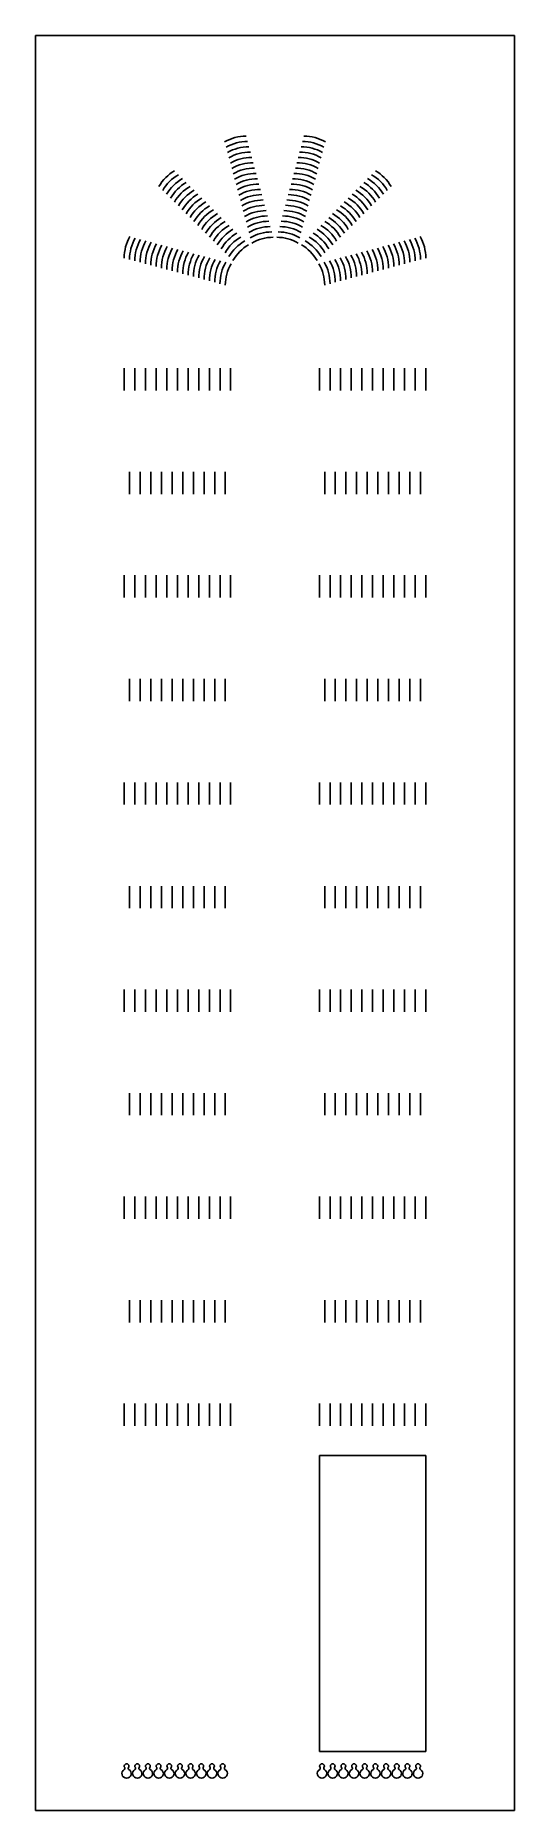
# Model space of a CAD drawing. Header units: millimetres. Extents: x -81 to 81, y 0 to 600.
import ezdxf

# ---------------------------------------------------------------- set-up
doc = ezdxf.new("R2010")
doc.units = ezdxf.units.MM
for name, color, linetype in [('Part__Mirroring', 7, 'CONTINUOUS'), ('Part__Mirroring001', 7, 'CONTINUOUS'), ('Part__Mirroring002', 7, 'CONTINUOUS'), ('Sketch002', 7, 'CONTINUOUS'), ('Sketch003', 7, 'CONTINUOUS'), ('Sketch004', 7, 'CONTINUOUS'), ('Sketch005', 7, 'CONTINUOUS'), ('Sketch006', 7, 'CONTINUOUS'), ('Sketch007', 7, 'CONTINUOUS')]:
    doc.layers.add(name, color=color, linetype=linetype)

msp = doc.modelspace()

# ---------------------------------------------------------------- linework, layer by layer
at = {"layer": 'Part__Mirroring'}
for p, q in [((-51, 480.027, 10), (-51, 487.527, 10)), ((-47.4, 480.027, 10), (-47.4, 487.527, 10)), ((-43.8, 480.027, 10), (-43.8, 487.527, 10)), ((-40.2, 480.027, 10), (-40.2, 487.527, 10)), ((-36.6, 480.027, 10), (-36.6, 487.527, 10)), ((-33, 480.027, 10), (-33, 487.527, 10)), ((-29.4, 480.027, 10), (-29.4, 487.527, 10)), ((-25.8, 480.027, 10), (-25.8, 487.527, 10)), ((-22.2, 480.027, 10), (-22.2, 487.527, 10)), ((-18.6, 480.027, 10), (-18.6, 487.527, 10)), ((-15, 480.027, 10), (-15, 487.527, 10)), ((-51, 410.027, 10), (-51, 417.527, 10)), ((-47.4, 410.027, 10), (-47.4, 417.527, 10)), ((-43.8, 410.027, 10), (-43.8, 417.527, 10)), ((-40.2, 410.027, 10), (-40.2, 417.527, 10)), ((-36.6, 410.027, 10), (-36.6, 417.527, 10)), ((-33, 410.027, 10), (-33, 417.527, 10)), ((-29.4, 410.027, 10), (-29.4, 417.527, 10)), ((-25.8, 410.027, 10), (-25.8, 417.527, 10)), ((-22.2, 410.027, 10), (-22.2, 417.527, 10)), ((-18.6, 410.027, 10), (-18.6, 417.527, 10)), ((-15, 410.027, 10), (-15, 417.527, 10)), ((-51, 340.027, 10), (-51, 347.527, 10)), ((-47.4, 340.027, 10), (-47.4, 347.527, 10)), ((-43.8, 340.027, 10), (-43.8, 347.527, 10)), ((-40.2, 340.027, 10), (-40.2, 347.527, 10)), ((-36.6, 340.027, 10), (-36.6, 347.527, 10)), ((-33, 340.027, 10), (-33, 347.527, 10)), ((-29.4, 340.027, 10), (-29.4, 347.527, 10)), ((-25.8, 340.027, 10), (-25.8, 347.527, 10)), ((-22.2, 340.027, 10), (-22.2, 347.527, 10)), ((-18.6, 340.027, 10), (-18.6, 347.527, 10)), ((-15, 340.027, 10), (-15, 347.527, 10)), ((-51, 270.027, 10), (-51, 277.527, 10)), ((-47.4, 270.027, 10), (-47.4, 277.527, 10)), ((-43.8, 270.027, 10), (-43.8, 277.527, 10)), ((-40.2, 270.027, 10), (-40.2, 277.527, 10)), ((-36.6, 270.027, 10), (-36.6, 277.527, 10)), ((-33, 270.027, 10), (-33, 277.527, 10)), ((-29.4, 270.027, 10), (-29.4, 277.527, 10)), ((-25.8, 270.027, 10), (-25.8, 277.527, 10)), ((-22.2, 270.027, 10), (-22.2, 277.527, 10)), ((-18.6, 270.027, 10), (-18.6, 277.527, 10)), ((-15, 270.027, 10), (-15, 277.527, 10)), ((-51, 200.027, 10), (-51, 207.527, 10)), ((-47.4, 200.027, 10), (-47.4, 207.527, 10)), ((-43.8, 200.027, 10), (-43.8, 207.527, 10)), ((-40.2, 200.027, 10), (-40.2, 207.527, 10)), ((-36.6, 200.027, 10), (-36.6, 207.527, 10)), ((-33, 200.027, 10), (-33, 207.527, 10)), ((-29.4, 200.027, 10), (-29.4, 207.527, 10)), ((-25.8, 200.027, 10), (-25.8, 207.527, 10)), ((-22.2, 200.027, 10), (-22.2, 207.527, 10)), ((-18.6, 200.027, 10), (-18.6, 207.527, 10)), ((-15, 200.027, 10), (-15, 207.527, 10)), ((-51, 130.027, 10), (-51, 137.527, 10)), ((-47.4, 130.027, 10), (-47.4, 137.527, 10)), ((-43.8, 130.027, 10), (-43.8, 137.527, 10)), ((-40.2, 130.027, 10), (-40.2, 137.527, 10)), ((-36.6, 130.027, 10), (-36.6, 137.527, 10)), ((-33, 130.027, 10), (-33, 137.527, 10)), ((-29.4, 130.027, 10), (-29.4, 137.527, 10)), ((-25.8, 130.027, 10), (-25.8, 137.527, 10)), ((-22.2, 130.027, 10), (-22.2, 137.527, 10)), ((-18.6, 130.027, 10), (-18.6, 137.527, 10)), ((-15, 130.027, 10), (-15, 137.527, 10))]:
    msp.add_line(p, q, dxfattribs=at)
at = {"layer": 'Part__Mirroring001'}
for p, q in [((-49.2, 445, 10), (-49.2, 452.5, 10)), ((-45.6, 445, 10), (-45.6, 452.5, 10)), ((-42, 445, 10), (-42, 452.5, 10)), ((-38.4, 445, 10), (-38.4, 452.5, 10)), ((-34.8, 445, 10), (-34.8, 452.5, 10)), ((-31.2, 445, 10), (-31.2, 452.5, 10)), ((-27.6, 445, 10), (-27.6, 452.5, 10)), ((-24, 445, 10), (-24, 452.5, 10)), ((-20.4, 445, 10), (-20.4, 452.5, 10)), ((-16.8, 445, 10), (-16.8, 452.5, 10)), ((-49.2, 375, 10), (-49.2, 382.5, 10)), ((-45.6, 375, 10), (-45.6, 382.5, 10)), ((-42, 375, 10), (-42, 382.5, 10)), ((-38.4, 375, 10), (-38.4, 382.5, 10)), ((-34.8, 375, 10), (-34.8, 382.5, 10)), ((-31.2, 375, 10), (-31.2, 382.5, 10)), ((-27.6, 375, 10), (-27.6, 382.5, 10)), ((-24, 375, 10), (-24, 382.5, 10)), ((-20.4, 375, 10), (-20.4, 382.5, 10)), ((-16.8, 375, 10), (-16.8, 382.5, 10)), ((-49.2, 305, 10), (-49.2, 312.5, 10)), ((-45.6, 305, 10), (-45.6, 312.5, 10)), ((-42, 305, 10), (-42, 312.5, 10)), ((-38.4, 305, 10), (-38.4, 312.5, 10)), ((-34.8, 305, 10), (-34.8, 312.5, 10)), ((-31.2, 305, 10), (-31.2, 312.5, 10)), ((-27.6, 305, 10), (-27.6, 312.5, 10)), ((-24, 305, 10), (-24, 312.5, 10)), ((-20.4, 305, 10), (-20.4, 312.5, 10)), ((-16.8, 305, 10), (-16.8, 312.5, 10)), ((-49.2, 235, 10), (-49.2, 242.5, 10)), ((-45.6, 235, 10), (-45.6, 242.5, 10)), ((-42, 235, 10), (-42, 242.5, 10)), ((-38.4, 235, 10), (-38.4, 242.5, 10)), ((-34.8, 235, 10), (-34.8, 242.5, 10)), ((-31.2, 235, 10), (-31.2, 242.5, 10)), ((-27.6, 235, 10), (-27.6, 242.5, 10)), ((-24, 235, 10), (-24, 242.5, 10)), ((-20.4, 235, 10), (-20.4, 242.5, 10)), ((-16.8, 235, 10), (-16.8, 242.5, 10)), ((-49.2, 165, 10), (-49.2, 172.5, 10)), ((-45.6, 165, 10), (-45.6, 172.5, 10)), ((-42, 165, 10), (-42, 172.5, 10)), ((-38.4, 165, 10), (-38.4, 172.5, 10)), ((-34.8, 165, 10), (-34.8, 172.5, 10)), ((-31.2, 165, 10), (-31.2, 172.5, 10)), ((-27.6, 165, 10), (-27.6, 172.5, 10)), ((-24, 165, 10), (-24, 172.5, 10)), ((-20.4, 165, 10), (-20.4, 172.5, 10)), ((-16.8, 165, 10), (-16.8, 172.5, 10))]:
    msp.add_line(p, q, dxfattribs=at)
at = {"layer": 'Part__Mirroring002'}
for centre, radius, start, end in [((-50.1876, 12.5019, 10), 1.6, 119.412, 60.5879), ((-50.1876, 15.0026, 10), 0.8, -36.0144, -143.986), ((-51.1876, 14.2757, 10), 0.43629, -60.5879, 36.0144), ((-49.1876, 14.2757, 10), 0.43629, 143.986, -119.412), ((-46.578, 12.5017, 10), 1.6, 119.416, 60.5836), ((-46.578, 15.0017, 10), 0.8, -35.9973, -144.003), ((-47.578, 14.2752, 10), 0.43603, -60.5836, 35.9973), ((-45.578, 14.2752, 10), 0.43603, 144.003, -119.416), ((-42.9681, 12.5014, 10), 1.6, 119.412, 60.5877), ((-42.9681, 15.0022, 10), 0.8, -36.0138, -143.986), ((-43.9681, 14.2753, 10), 0.43628, -60.5877, 36.0138), ((-41.9681, 14.2753, 10), 0.43628, 143.986, -119.412), ((-39.3583, 12.5012, 10), 1.6, 119.41, 60.5905), ((-39.3583, 15.0024, 10), 0.8, -36.0248, -143.975), ((-40.3583, 14.2752, 10), 0.43646, -60.5905, 36.0248), ((-38.3583, 14.2752, 10), 0.43646, 143.975, -119.41), ((-35.7485, 12.5009, 10), 1.6, 119.408, 60.5924), ((-35.7485, 15.0025, 10), 0.8, -36.0328, -143.967), ((-36.7485, 14.2751, 10), 0.43658, -60.5924, 36.0328), ((-34.7485, 14.2751, 10), 0.43658, 143.967, -119.408), ((-32.139, 12.5009, 10), 1.6, 119.416, 60.5836), ((-32.139, 15.0009, 10), 0.8, -35.9973, -144.003), ((-33.139, 14.2744, 10), 0.43603, -60.5836, 35.9973), ((-31.139, 14.2744, 10), 0.43603, 144.003, -119.416), ((-28.529, 12.5005, 10), 1.6, 119.408, 60.592), ((-28.529, 15.002, 10), 0.8, -36.0309, -143.969), ((-29.529, 14.2747, 10), 0.43655, -60.592, 36.0309), ((-27.529, 14.2747, 10), 0.43655, 143.969, -119.408), ((-24.9195, 12.5004, 10), 1.6, 119.416, 60.5836), ((-24.9195, 15.0004, 10), 0.8, -35.9973, -144.003), ((-25.9195, 14.274, 10), 0.43603, -60.5836, 35.9973), ((-23.9195, 14.274, 10), 0.43603, 144.003, -119.416), ((-21.3099, 12.5003, 10), 1.6, 119.421, 60.5786), ((-21.3099, 14.9994, 10), 0.8, -35.9772, -144.023), ((-22.3099, 14.2734, 10), 0.43571, -60.5786, 35.9772), ((-20.3099, 14.2734, 10), 0.43571, 144.023, -119.421), ((-17.7, 12.5, 10), 1.6, 119.416, 60.5836), ((-17.7, 15, 10), 0.8, -35.9973, -144.003), ((-18.7, 14.2735, 10), 0.43603, -60.5836, 35.9973), ((-16.7, 14.2735, 10), 0.43603, 144.003, -119.416)]:
    msp.add_arc(centre, radius, start, end, dxfattribs=at)
at = {"layer": 'Sketch002'}
for centre, start, end in [((-9.78313, 551.511, 10), 89.9999, 120), ((-9.3008, 549.711, 10), 89.9999, 120), ((9.3008, 549.711, 10), 60, 90.0001), ((9.78313, 551.511, 10), 60, 90.0001), ((-8.81847, 547.911, 10), 89.9999, 120), ((-8.33614, 546.111, 10), 89.9999, 120), ((-7.85381, 544.311, 10), 89.9999, 120), ((7.85381, 544.311, 10), 60, 90.0001), ((8.33614, 546.111, 10), 60, 90.0001), ((8.81847, 547.911, 10), 60, 90.0001), ((-26.728, 541.728, 10), 120, 150), ((-25.4103, 540.41, 10), 120, 150), ((-7.37147, 542.511, 10), 89.9999, 120), ((-6.88914, 540.711, 10), 89.9999, 120), ((-6.40681, 538.911, 10), 89.9999, 120), ((6.40681, 538.911, 10), 60, 90.0001), ((6.88914, 540.711, 10), 60, 90.0001), ((7.37147, 542.511, 10), 60, 90.0001), ((25.4103, 540.41, 10), 30, 60.0001), ((26.728, 541.728, 10), 30, 60.0001), ((-24.0927, 539.093, 10), 120, 150), ((-22.775, 537.775, 10), 120, 150), ((-21.4573, 536.457, 10), 120, 150), ((-20.1396, 535.139, 10), 120, 150), ((-18.822, 533.822, 10), 120, 150), ((-5.92448, 537.111, 10), 89.9999, 120), ((-5.44215, 535.311, 10), 89.9999, 120), ((-4.95981, 533.511, 10), 89.9999, 120), ((-4.47748, 531.711, 10), 89.9999, 120), ((4.47748, 531.711, 10), 60, 90.0001), ((4.95981, 533.511, 10), 60, 90.0001), ((5.44215, 535.311, 10), 60, 90.0001), ((5.92448, 537.111, 10), 60, 90.0001), ((18.8218, 533.822, 10), 30, 60.0001), ((20.1395, 535.14, 10), 30, 60.0001), ((21.4572, 536.457, 10), 30, 60.0001), ((22.7749, 537.775, 10), 30, 60.0001), ((24.0926, 539.093, 10), 30, 60.0001), ((-17.5043, 532.504, 10), 120, 150), ((-16.1866, 531.186, 10), 120, 150), ((-14.8689, 529.869, 10), 120, 150), ((-13.5513, 528.551, 10), 120, 150), ((-3.99515, 529.911, 10), 89.9999, 120), ((-3.51282, 528.111, 10), 89.9999, 120), ((-3.03049, 526.311, 10), 89.9999, 120), ((3.03049, 526.311, 10), 60, 90.0001), ((3.51282, 528.111, 10), 60, 90.0001), ((3.99515, 529.911, 10), 60, 90.0001), ((13.5509, 528.551, 10), 30, 60.0001), ((14.8686, 529.869, 10), 30, 60.0001), ((16.1863, 531.187, 10), 30, 60.0001), ((17.5041, 532.504, 10), 30, 60.0001), ((-12.2336, 527.233, 10), 120, 150), ((-10.9159, 525.916, 10), 120, 150), ((-9.59824, 524.598, 10), 120, 150), ((-8.28056, 523.28, 10), 120, 150), ((-6.96289, 521.962, 10), 120, 150), ((-2.54815, 524.511, 10), 89.9999, 120), ((-2.06582, 522.711, 10), 89.9999, 120), ((-1.58349, 520.911, 10), 89.9999, 120), ((1.58349, 520.911, 10), 60, 90.0001), ((2.06582, 522.711, 10), 60, 90.0001), ((2.54815, 524.511, 10), 60, 90.0001), ((6.96238, 521.963, 10), 30, 60.0001), ((8.28009, 523.281, 10), 30, 60.0001), ((9.5978, 524.598, 10), 30, 60.0001), ((10.9155, 525.916, 10), 30, 60.0001), ((12.2332, 527.234, 10), 30, 60.0001), ((-36.5112, 524.783, 10), 150, -180), ((-34.7112, 524.301, 10), 150, -180), ((-32.9112, 523.818, 10), 150, -180), ((-31.1112, 523.336, 10), 150, -180), ((-29.3112, 522.854, 10), 150, -180), ((-27.5112, 522.371, 10), 150, -180), ((-25.7112, 521.889, 10), 150, -180), ((-23.9112, 521.407, 10), 150, -180), ((-22.1112, 520.924, 10), 150, -180), ((-5.64521, 520.645, 10), 120, 150), ((-4.32754, 519.327, 10), 120, 150), ((-3.00986, 518.009, 10), 120, 150), ((-1.69219, 516.692, 10), 120, 150), ((-1.10116, 519.111, 10), 89.9999, 120), ((-0.61882, 517.311, 10), 89.9999, 120), ((0.61882, 517.311, 10), 60, 90.0001), ((1.10116, 519.111, 10), 60, 90.0001), ((1.69154, 516.692, 10), 30, 60.0001), ((3.00925, 518.01, 10), 30, 60.0001), ((4.32696, 519.328, 10), 30, 60.0001), ((5.64467, 520.645, 10), 30, 60.0001), ((22.1112, 520.924, 10), -0.00008132, 30), ((23.9112, 521.407, 10), -0.00008132, 30), ((25.7112, 521.889, 10), -0.00008132, 30), ((27.5112, 522.371, 10), -0.00008132, 30), ((29.3112, 522.854, 10), -0.00008132, 30), ((31.1112, 523.336, 10), -0.00008132, 30), ((32.9112, 523.818, 10), -0.00008132, 30), ((34.7112, 524.301, 10), -0.00008132, 30), ((36.5112, 524.783, 10), -0.00008132, 30), ((-20.3112, 520.442, 10), 150, -180), ((-18.5112, 519.96, 10), 150, -180), ((-16.7112, 519.477, 10), 150, -180), ((-14.9112, 518.995, 10), 150, -180), ((-13.1112, 518.513, 10), 150, -180), ((-11.3112, 518.03, 10), 150, -180), ((-9.51123, 517.548, 10), 150, -180), ((-7.71123, 517.066, 10), 150, -180), ((-5.91124, 516.583, 10), 150, -180), ((-4.11124, 516.101, 10), 150, -180), ((-2.31125, 515.619, 10), 150, -180), ((2.31125, 515.619, 10), -0.00008132, 30), ((4.11124, 516.101, 10), -0.00008132, 30), ((5.91124, 516.583, 10), -0.00008132, 30), ((7.71123, 517.066, 10), -0.00008132, 30), ((9.51123, 517.548, 10), -0.00008132, 30), ((11.3112, 518.03, 10), -0.00008132, 30), ((13.1112, 518.513, 10), -0.00008132, 30), ((14.9112, 518.995, 10), -0.00008132, 30), ((16.7112, 519.477, 10), -0.00008132, 30), ((18.5112, 519.96, 10), -0.00008132, 30), ((20.3112, 520.442, 10), -0.00008132, 30)]:
    msp.add_arc(centre, 14.4888, start, end, dxfattribs=at)
at = {"layer": 'Sketch003'}
for p, q in [((15, 480.027, 10), (15, 487.527, 10)), ((18.6, 480.027, 10), (18.6, 487.527, 10)), ((22.2, 480.027, 10), (22.2, 487.527, 10)), ((25.8, 480.027, 10), (25.8, 487.527, 10)), ((29.4, 480.027, 10), (29.4, 487.527, 10)), ((33, 480.027, 10), (33, 487.527, 10)), ((36.6, 480.027, 10), (36.6, 487.527, 10)), ((40.2, 480.027, 10), (40.2, 487.527, 10)), ((43.8, 480.027, 10), (43.8, 487.527, 10)), ((47.4, 480.027, 10), (47.4, 487.527, 10)), ((51, 480.027, 10), (51, 487.527, 10)), ((15, 410.027, 10), (15, 417.527, 10)), ((18.6, 410.027, 10), (18.6, 417.527, 10)), ((22.2, 410.027, 10), (22.2, 417.527, 10)), ((25.8, 410.027, 10), (25.8, 417.527, 10)), ((29.4, 410.027, 10), (29.4, 417.527, 10)), ((33, 410.027, 10), (33, 417.527, 10)), ((36.6, 410.027, 10), (36.6, 417.527, 10)), ((40.2, 410.027, 10), (40.2, 417.527, 10)), ((43.8, 410.027, 10), (43.8, 417.527, 10)), ((47.4, 410.027, 10), (47.4, 417.527, 10)), ((51, 410.027, 10), (51, 417.527, 10)), ((15, 340.027, 10), (15, 347.527, 10)), ((18.6, 340.027, 10), (18.6, 347.527, 10)), ((22.2, 340.027, 10), (22.2, 347.527, 10)), ((25.8, 340.027, 10), (25.8, 347.527, 10)), ((29.4, 340.027, 10), (29.4, 347.527, 10)), ((33, 340.027, 10), (33, 347.527, 10)), ((36.6, 340.027, 10), (36.6, 347.527, 10)), ((40.2, 340.027, 10), (40.2, 347.527, 10)), ((43.8, 340.027, 10), (43.8, 347.527, 10)), ((47.4, 340.027, 10), (47.4, 347.527, 10)), ((51, 340.027, 10), (51, 347.527, 10)), ((15, 270.027, 10), (15, 277.527, 10)), ((18.6, 270.027, 10), (18.6, 277.527, 10)), ((22.2, 270.027, 10), (22.2, 277.527, 10)), ((25.8, 270.027, 10), (25.8, 277.527, 10)), ((29.4, 270.027, 10), (29.4, 277.527, 10)), ((33, 270.027, 10), (33, 277.527, 10)), ((36.6, 270.027, 10), (36.6, 277.527, 10)), ((40.2, 270.027, 10), (40.2, 277.527, 10)), ((43.8, 270.027, 10), (43.8, 277.527, 10)), ((47.4, 270.027, 10), (47.4, 277.527, 10)), ((51, 270.027, 10), (51, 277.527, 10)), ((15, 200.027, 10), (15, 207.527, 10)), ((18.6, 200.027, 10), (18.6, 207.527, 10)), ((22.2, 200.027, 10), (22.2, 207.527, 10)), ((25.8, 200.027, 10), (25.8, 207.527, 10)), ((29.4, 200.027, 10), (29.4, 207.527, 10)), ((33, 200.027, 10), (33, 207.527, 10)), ((36.6, 200.027, 10), (36.6, 207.527, 10)), ((40.2, 200.027, 10), (40.2, 207.527, 10)), ((43.8, 200.027, 10), (43.8, 207.527, 10)), ((47.4, 200.027, 10), (47.4, 207.527, 10)), ((51, 200.027, 10), (51, 207.527, 10)), ((15, 130.027, 10), (15, 137.527, 10)), ((18.6, 130.027, 10), (18.6, 137.527, 10)), ((22.2, 130.027, 10), (22.2, 137.527, 10)), ((25.8, 130.027, 10), (25.8, 137.527, 10)), ((29.4, 130.027, 10), (29.4, 137.527, 10)), ((33, 130.027, 10), (33, 137.527, 10)), ((36.6, 130.027, 10), (36.6, 137.527, 10)), ((40.2, 130.027, 10), (40.2, 137.527, 10)), ((43.8, 130.027, 10), (43.8, 137.527, 10)), ((47.4, 130.027, 10), (47.4, 137.527, 10)), ((51, 130.027, 10), (51, 137.527, 10))]:
    msp.add_line(p, q, dxfattribs=at)
at = {"layer": 'Sketch004'}
for p, q in [((51, 120, 10), (15, 120, 10)), ((15, 120, 10), (15, 20, 10)), ((51, 20, 10), (51, 120, 10)), ((15, 20, 10), (51, 20, 10))]:
    msp.add_line(p, q, dxfattribs=at)
at = {"layer": 'Sketch005'}
for p, q in [((16.8, 445, 10), (16.8, 452.5, 10)), ((20.4, 445, 10), (20.4, 452.5, 10)), ((24, 445, 10), (24, 452.5, 10)), ((27.6, 445, 10), (27.6, 452.5, 10)), ((31.2, 445, 10), (31.2, 452.5, 10)), ((34.8, 445, 10), (34.8, 452.5, 10)), ((38.4, 445, 10), (38.4, 452.5, 10)), ((42, 445, 10), (42, 452.5, 10)), ((45.6, 445, 10), (45.6, 452.5, 10)), ((49.2, 445, 10), (49.2, 452.5, 10)), ((16.8, 375, 10), (16.8, 382.5, 10)), ((20.4, 375, 10), (20.4, 382.5, 10)), ((24, 375, 10), (24, 382.5, 10)), ((27.6, 375, 10), (27.6, 382.5, 10)), ((31.2, 375, 10), (31.2, 382.5, 10)), ((34.8, 375, 10), (34.8, 382.5, 10)), ((38.4, 375, 10), (38.4, 382.5, 10)), ((42, 375, 10), (42, 382.5, 10)), ((45.6, 375, 10), (45.6, 382.5, 10)), ((49.2, 375, 10), (49.2, 382.5, 10)), ((16.8, 305, 10), (16.8, 312.5, 10)), ((20.4, 305, 10), (20.4, 312.5, 10)), ((24, 305, 10), (24, 312.5, 10)), ((27.6, 305, 10), (27.6, 312.5, 10)), ((31.2, 305, 10), (31.2, 312.5, 10)), ((34.8, 305, 10), (34.8, 312.5, 10)), ((38.4, 305, 10), (38.4, 312.5, 10)), ((42, 305, 10), (42, 312.5, 10)), ((45.6, 305, 10), (45.6, 312.5, 10)), ((49.2, 305, 10), (49.2, 312.5, 10)), ((16.8, 235, 10), (16.8, 242.5, 10)), ((20.4, 235, 10), (20.4, 242.5, 10)), ((24, 235, 10), (24, 242.5, 10)), ((27.6, 235, 10), (27.6, 242.5, 10)), ((31.2, 235, 10), (31.2, 242.5, 10)), ((34.8, 235, 10), (34.8, 242.5, 10)), ((38.4, 235, 10), (38.4, 242.5, 10)), ((42, 235, 10), (42, 242.5, 10)), ((45.6, 235, 10), (45.6, 242.5, 10)), ((49.2, 235, 10), (49.2, 242.5, 10)), ((16.8, 165, 10), (16.8, 172.5, 10)), ((20.4, 165, 10), (20.4, 172.5, 10)), ((24, 165, 10), (24, 172.5, 10)), ((27.6, 165, 10), (27.6, 172.5, 10)), ((31.2, 165, 10), (31.2, 172.5, 10)), ((34.8, 165, 10), (34.8, 172.5, 10)), ((38.4, 165, 10), (38.4, 172.5, 10)), ((42, 165, 10), (42, 172.5, 10)), ((45.6, 165, 10), (45.6, 172.5, 10)), ((49.2, 165, 10), (49.2, 172.5, 10))]:
    msp.add_line(p, q, dxfattribs=at)
at = {"layer": 'Sketch006'}
for centre, radius, start, end in [((15.9, 12.5, 10), 1.6, 119.416, 60.5836), ((15.9, 15, 10), 0.8, -35.9973, -144.003), ((14.9, 14.2735, 10), 0.43603, -60.5836, 35.9973), ((16.9, 14.2735, 10), 0.43603, 144.003, -119.416), ((19.5099, 12.5003, 10), 1.6, 119.421, 60.5786), ((19.5099, 14.9994, 10), 0.8, -35.9772, -144.023), ((18.5099, 14.2734, 10), 0.43571, -60.5786, 35.9772), ((20.5099, 14.2734, 10), 0.43571, 144.023, -119.421), ((23.1195, 12.5004, 10), 1.6, 119.416, 60.5836), ((23.1195, 15.0004, 10), 0.8, -35.9973, -144.003), ((22.1195, 14.274, 10), 0.43603, -60.5836, 35.9973), ((24.1195, 14.274, 10), 0.43603, 144.003, -119.416), ((26.729, 12.5005, 10), 1.6, 119.408, 60.592), ((26.729, 15.002, 10), 0.8, -36.0309, -143.969), ((25.729, 14.2747, 10), 0.43655, -60.592, 36.0309), ((27.729, 14.2747, 10), 0.43655, 143.969, -119.408), ((30.339, 12.5009, 10), 1.6, 119.416, 60.5836), ((30.339, 15.0009, 10), 0.8, -35.9973, -144.003), ((29.339, 14.2744, 10), 0.43603, -60.5836, 35.9973), ((31.339, 14.2744, 10), 0.43603, 144.003, -119.416), ((33.9485, 12.5009, 10), 1.6, 119.408, 60.5924), ((33.9485, 15.0025, 10), 0.8, -36.0328, -143.967), ((32.9485, 14.2751, 10), 0.43658, -60.5924, 36.0328), ((34.9485, 14.2751, 10), 0.43658, 143.967, -119.408), ((37.5583, 12.5012, 10), 1.6, 119.41, 60.5905), ((37.5583, 15.0024, 10), 0.8, -36.0248, -143.975), ((36.5583, 14.2752, 10), 0.43646, -60.5905, 36.0248), ((38.5583, 14.2752, 10), 0.43646, 143.975, -119.41), ((41.1681, 12.5014, 10), 1.6, 119.412, 60.5877), ((41.1681, 15.0022, 10), 0.8, -36.0138, -143.986), ((40.1681, 14.2753, 10), 0.43628, -60.5877, 36.0138), ((42.1681, 14.2753, 10), 0.43628, 143.986, -119.412), ((44.778, 12.5017, 10), 1.6, 119.416, 60.5836), ((44.778, 15.0017, 10), 0.8, -35.9973, -144.003), ((43.778, 14.2752, 10), 0.43603, -60.5836, 35.9973), ((45.778, 14.2752, 10), 0.43603, 144.003, -119.416), ((48.3876, 12.5019, 10), 1.6, 119.412, 60.5879), ((48.3876, 15.0026, 10), 0.8, -36.0144, -143.986), ((47.3876, 14.2757, 10), 0.43629, -60.5879, 36.0144), ((49.3876, 14.2757, 10), 0.43629, 143.986, -119.412)]:
    msp.add_arc(centre, radius, start, end, dxfattribs=at)
at = {"layer": 'Sketch007'}
for p, q in [((-81, 600, 10), (81, 600, 10)), ((-81, 0, 10), (-81, 600, 10)), ((81, 600, 10), (81, 0, 10)), ((81, 0, 10), (-81, 0, 10))]:
    msp.add_line(p, q, dxfattribs=at)

doc.saveas('drawing.dxf')
